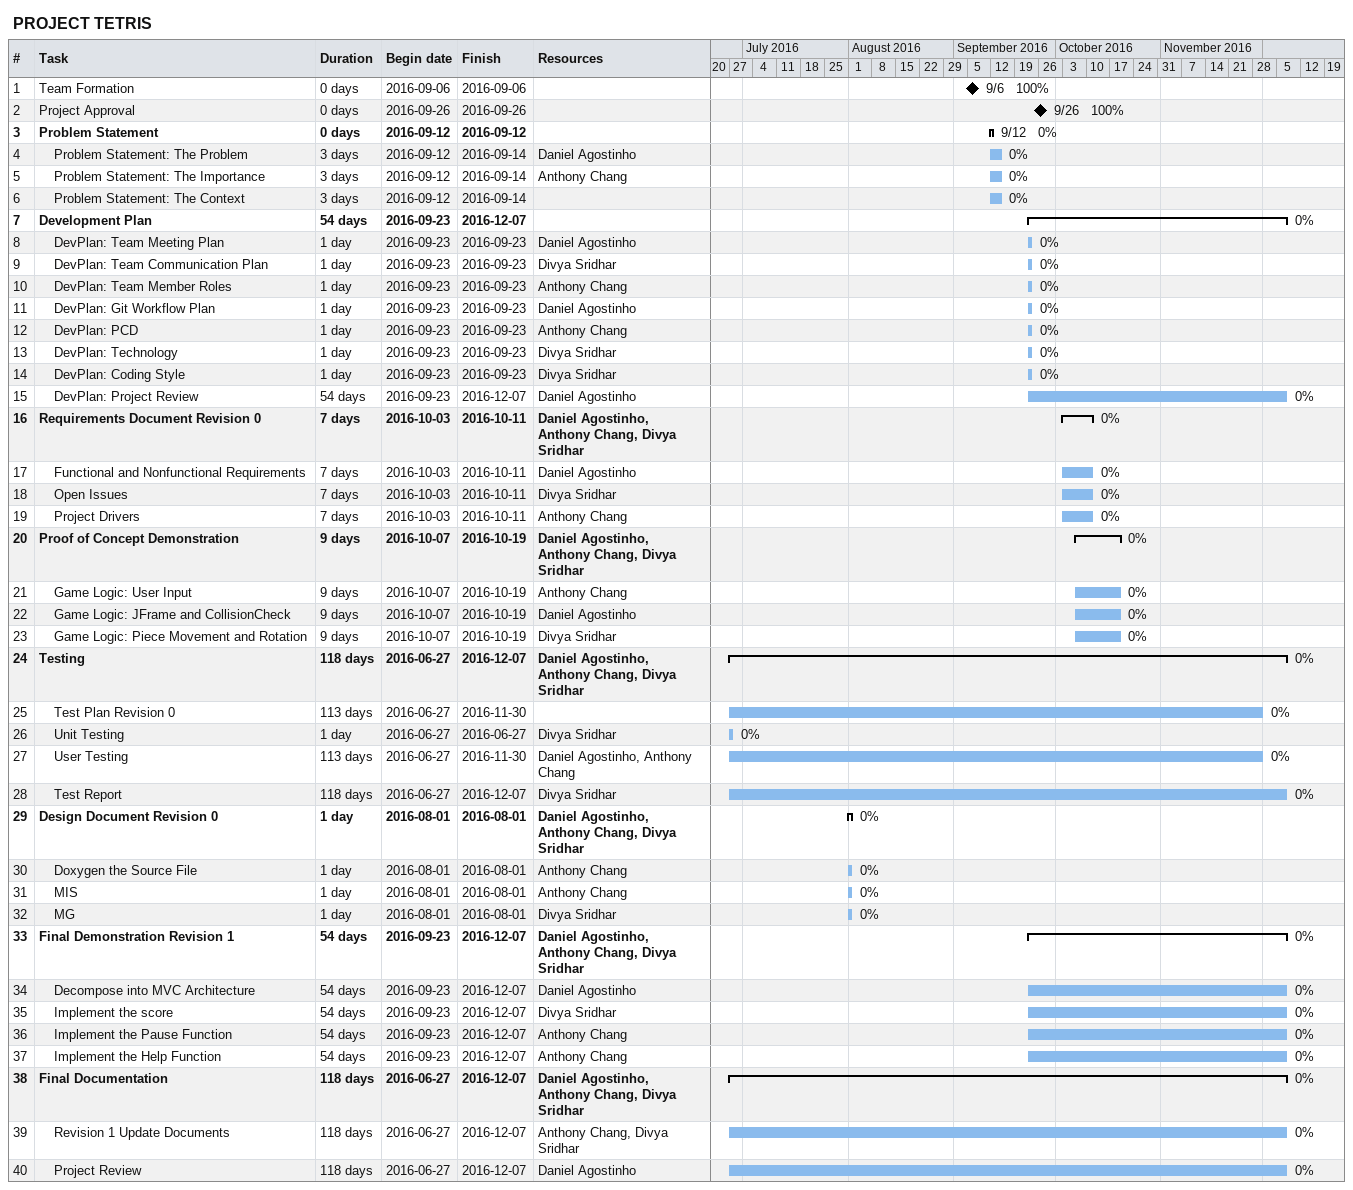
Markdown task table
PROJECT TETRIS

| ID | Level | Task | Duration | Start | Finish | Resources | % complete |
|---|---|---|---|---|---|---|---|
| 1 | 1 | Team Formation | 0d | 2016-09-06 | 2016-09-06 |  | 100 |
| 2 | 1 | Project Approval | 0d | 2016-09-26 | 2016-09-26 |  | 100 |
| 3 | 1 | **Problem Statement** | 0d | 2016-09-12 | 2016-09-12 |  | 0 |
| 4 | 2 | Problem Statement: The Problem | 3d | 2016-09-12 | 2016-09-14 | Daniel Agostinho | 0 |
| 5 | 2 | Problem Statement: The Importance | 3d | 2016-09-12 | 2016-09-14 | Anthony Chang | 0 |
| 6 | 2 | Problem Statement: The Context | 3d | 2016-09-12 | 2016-09-14 |  | 0 |
| 7 | 1 | **Development Plan** | 54d | 2016-09-23 | 2016-12-07 |  | 0 |
| 8 | 2 | DevPlan: Team Meeting Plan | 1d | 2016-09-23 | 2016-09-23 | Daniel Agostinho | 0 |
| 9 | 2 | DevPlan: Team Communication Plan | 1d | 2016-09-23 | 2016-09-23 | Divya Sridhar | 0 |
| 10 | 2 | DevPlan: Team Member Roles | 1d | 2016-09-23 | 2016-09-23 | Anthony Chang | 0 |
| 11 | 2 | DevPlan: Git Workflow Plan | 1d | 2016-09-23 | 2016-09-23 | Daniel Agostinho | 0 |
| 12 | 2 | DevPlan: PCD | 1d | 2016-09-23 | 2016-09-23 | Anthony Chang | 0 |
| 13 | 2 | DevPlan: Technology | 1d | 2016-09-23 | 2016-09-23 | Divya Sridhar | 0 |
| 14 | 2 | DevPlan: Coding Style | 1d | 2016-09-23 | 2016-09-23 | Divya Sridhar | 0 |
| 15 | 2 | DevPlan: Project Review | 54d | 2016-09-23 | 2016-12-07 | Daniel Agostinho | 0 |
| 16 | 1 | **Requirements Document Revision 0** | 7d | 2016-10-03 | 2016-10-11 | Daniel Agostinho, Anthony Chang, Divya Sridhar | 0 |
| 17 | 2 | Functional and Nonfunctional Requirements | 7d | 2016-10-03 | 2016-10-11 | Daniel Agostinho | 0 |
| 18 | 2 | Open Issues | 7d | 2016-10-03 | 2016-10-11 | Divya Sridhar | 0 |
| 19 | 2 | Project Drivers | 7d | 2016-10-03 | 2016-10-11 | Anthony Chang | 0 |
| 20 | 1 | **Proof of Concept Demonstration** | 9d | 2016-10-07 | 2016-10-19 | Daniel Agostinho, Anthony Chang, Divya Sridhar | 0 |
| 21 | 2 | Game Logic: User Input | 9d | 2016-10-07 | 2016-10-19 | Anthony Chang | 0 |
| 22 | 2 | Game Logic: JFrame and CollisionCheck | 9d | 2016-10-07 | 2016-10-19 | Daniel Agostinho | 0 |
| 23 | 2 | Game Logic: Piece Movement and Rotation | 9d | 2016-10-07 | 2016-10-19 | Divya Sridhar | 0 |
| 24 | 1 | **Testing** | 118d | 2016-06-27 | 2016-12-07 | Daniel Agostinho, Anthony Chang, Divya Sridhar | 0 |
| 25 | 2 | Test Plan Revision 0 | 113d | 2016-06-27 | 2016-11-30 |  | 0 |
| 26 | 2 | Unit Testing | 1d | 2016-06-27 | 2016-06-27 | Divya Sridhar | 0 |
| 27 | 2 | User Testing | 113d | 2016-06-27 | 2016-11-30 | Daniel Agostinho, Anthony Chang | 0 |
| 28 | 2 | Test Report | 118d | 2016-06-27 | 2016-12-07 | Divya Sridhar | 0 |
| 29 | 1 | **Design Document Revision 0** | 1d | 2016-08-01 | 2016-08-01 | Daniel Agostinho, Anthony Chang, Divya Sridhar | 0 |
| 30 | 2 | Doxygen the Source File | 1d | 2016-08-01 | 2016-08-01 | Anthony Chang | 0 |
| 31 | 2 | MIS | 1d | 2016-08-01 | 2016-08-01 | Anthony Chang | 0 |
| 32 | 2 | MG | 1d | 2016-08-01 | 2016-08-01 | Divya Sridhar | 0 |
| 33 | 1 | **Final Demonstration Revision 1** | 54d | 2016-09-23 | 2016-12-07 | Daniel Agostinho, Anthony Chang, Divya Sridhar | 0 |
| 34 | 2 | Decompose into MVC Architecture | 54d | 2016-09-23 | 2016-12-07 | Daniel Agostinho | 0 |
| 35 | 2 | Implement the score | 54d | 2016-09-23 | 2016-12-07 | Divya Sridhar | 0 |
| 36 | 2 | Implement the Pause Function | 54d | 2016-09-23 | 2016-12-07 | Anthony Chang | 0 |
| 37 | 2 | Implement the Help Function | 54d | 2016-09-23 | 2016-12-07 | Anthony Chang | 0 |
| 38 | 1 | **Final Documentation** | 118d | 2016-06-27 | 2016-12-07 | Daniel Agostinho, Anthony Chang, Divya Sridhar | 0 |
| 39 | 2 | Revision 1 Update Documents | 118d | 2016-06-27 | 2016-12-07 | Anthony Chang, Divya Sridhar | 0 |
| 40 | 2 | Project Review | 118d | 2016-06-27 | 2016-12-07 | Daniel Agostinho | 0 |
